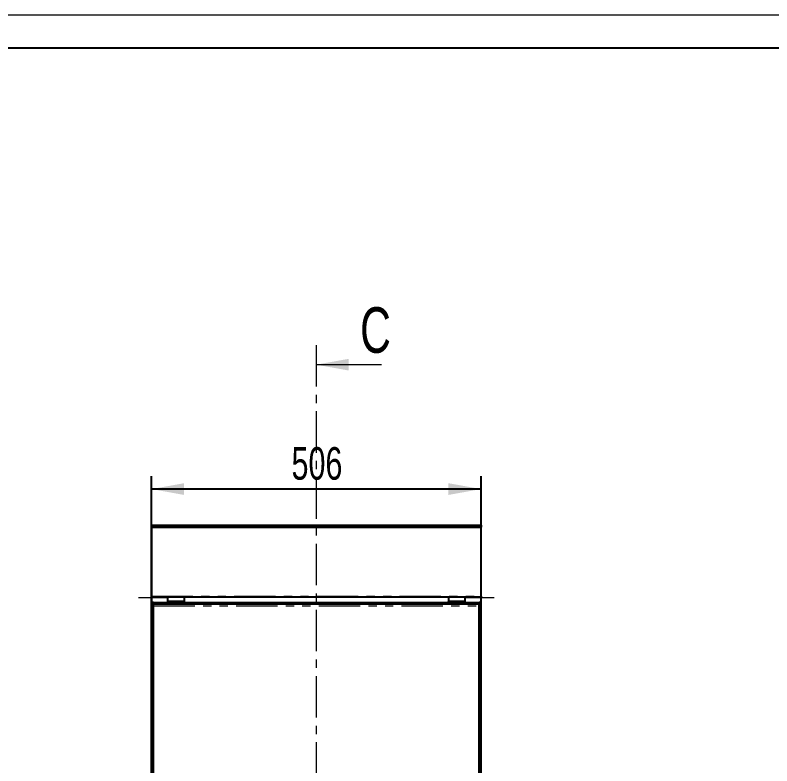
# Model space of a CAD drawing. Header units: millimetres. Extents: x 0 to 594, y 0 to 420.
# Drawn here: x 256.7 to 372.9, y 304.8 to 420 of the extents above; entities that cross this region are included whole.
import ezdxf

# ---------------------------------------------------------------- set-up
doc = ezdxf.new("R2010")
doc.units = ezdxf.units.MM
for name, pattern in [('CENTER', [10.16, 6.35, -1.27, 1.27, -1.27]), ('CENTERX2', [20.32, 12.7, -2.54, 2.54, -2.54]), ('PHANTOM', [12.7, 6.35, -1.27, 1.27, -1.27, 1.27, -1.27])]:
    doc.linetypes.add(name, pattern=pattern)
doc.styles.add('SLDTEXTSTYLE2', font='TXT', dxfattribs={"width": 0.7})
doc.dimstyles.new('SLDDIMSTYLE0', dxfattribs={"dimtxt": 5, "dimasz": 5, "dimexe": 0, "dimexo": 0.0625, "dimgap": 1.25, "dimtad": 2, "dimlfac": 10, "dimrnd": 1e-09, "dimzin": 12, "dimdsep": 46, "dimtxsty": 'SLDTEXTSTYLE2', "dimsah": 1, "dimcen": 0.09, "dimadec": 0, "dimazin": 3, "dimtfac": 1, "dimtofl": 0, "dimtmove": 0, "dimatfit": 3, "dimfxl": 0, "dimfrac": 2, "dimtolj": 1, "dimtzin": 12, "dimarcsym": 0})

# ---------------------------------------------------------------- blocks, each defined once
blk = doc.blocks.new('_D_6')
at = {"color": 7, "linetype": 'Continuous', "lineweight": 25}
for p, q in [((277.64, 329.85), (277.64, 349.26)), ((328.24, 329.85), (328.24, 349.26)), ((328.24, 347.26), (277.64, 347.26))]:
    blk.add_line(p, q, dxfattribs=at)
for points in [[(277.64, 347.26), (282.64, 346.36), (282.64, 348.16)], [(328.24, 347.26), (323.24, 348.16), (323.24, 346.36)]]:
    blk.add_solid(points, dxfattribs=at)
at = {"color": 7, "linetype": 'Continuous', "lineweight": 25, "insert": (299.14, 353.7), "char_height": 5, "attachment_point": 1, "style": 'SLDTEXTSTYLE2'}
blk.add_mtext('506', dxfattribs=at)

msp = doc.modelspace()

# ---------------------------------------------------------------- hatches: boundary and pattern name
at = {"linetype": 'Continuous', "lineweight": 18}
h = msp.add_hatch(dxfattribs=at)
h.set_pattern_fill('ANSI31', color=256, style=0)
h.paths.add_polyline_path([(328.2361, 341.707), (277.6361, 341.707), (277.6361, 341.4231), (328.2361, 341.4231)], flags=0)
h = msp.add_hatch(dxfattribs=at)
h.set_pattern_fill('ANSI31', color=256, scale=0.25, style=0)
h.paths.add_polyline_path([(277.9361, 298.0478), (277.9361, 329.8478), (277.6361, 329.8478), (277.6361, 298.0478)], flags=0)
h = msp.add_hatch(dxfattribs=at)
h.set_pattern_fill('ANSI31', color=256, scale=0.125, style=0)
h.paths.add_polyline_path([(328.2361, 298.0478), (328.2361, 329.8478), (327.9361, 329.8478), (327.9361, 298.0478)], flags=0)

# ---------------------------------------------------------------- linework, layer by layer
at = {"color": 7, "linetype": 'Continuous', "lineweight": 18}
for p, q in [((594, 420), (0, 420)), ((312.9361, 366.3532), (302.9361, 366.3532))]:
    msp.add_line(p, q, dxfattribs=at)
at = {"color": 7, "linetype": 'Continuous', "lineweight": 25}
for p, q in [((20, 415), (589, 415)), ((277.6361, 341.4231), (277.6361, 341.707)), ((277.6361, 341.707), (328.2361, 341.707)), ((328.2361, 341.707), (328.2361, 341.4231)), ((277.6361, 341.4231), (328.2361, 341.4231)), ((277.6361, 341.4231), (277.6361, 330.8148)), ((328.2361, 330.8148), (328.2361, 341.4231)), ((277.6361, 330.8148), (277.6361, 330.7113)), ((277.6361, 330.7113), (328.2361, 330.7113)), ((277.6361, 330.7113), (277.6361, 329.8478)), ((280.1361, 329.9978), (280.1361, 330.7113)), ((282.6361, 330.7113), (282.6361, 329.9978)), ((323.2361, 330.7113), (323.2361, 329.9978)), ((325.7361, 330.7113), (325.7361, 329.9978)), ((328.2361, 330.8148), (328.2361, 330.7113)), ((328.2361, 329.8478), (328.2361, 330.7113)), ((277.6361, 298.0478), (277.6361, 329.8478)), ((277.9361, 329.8478), (277.6361, 329.8478)), ((277.9361, 298.0478), (277.9361, 329.8478)), ((277.9361, 329.8478), (327.9361, 329.8478)), ((277.9361, 329.6478), (327.9361, 329.6478)), ((280.1361, 329.8478), (280.1361, 329.9978)), ((282.6361, 329.9978), (280.1361, 329.9978)), ((282.6361, 329.8478), (282.6361, 329.9978)), ((325.7361, 329.9978), (323.2361, 329.9978)), ((323.2361, 329.8478), (323.2361, 329.9978)), ((325.7361, 329.8478), (325.7361, 329.9978)), ((328.2361, 329.8478), (327.9361, 329.8478)), ((327.9361, 298.0478), (327.9361, 329.8478)), ((328.2361, 298.0478), (328.2361, 329.8478))]:
    msp.add_line(p, q, dxfattribs=at)
at = {"color": 7, "linetype": 'CENTER', "lineweight": 18}
msp.add_line((302.9361, 369.3532), (302.9361, 154.008), dxfattribs=at)
at = {"color": 7, "linetype": 'CENTERX2', "lineweight": 18, "ltscale": 2}
for p, q in [((275.6361, 330.5978), (280.1361, 330.5978)), ((284.6361, 330.5978), (280.1361, 330.5978)), ((325.7361, 330.5978), (321.2361, 330.5978)), ((325.7361, 330.5978), (330.2361, 330.5978))]:
    msp.add_line(p, q, dxfattribs=at)
at = {"color": 8, "linetype": 'PHANTOM', "lineweight": 18}
for p, q in [((277.6361, 330.8148), (328.2361, 330.8148)), ((277.9361, 329.3478), (327.9361, 329.3478))]:
    msp.add_line(p, q, dxfattribs=at)
at = {"color": 7, "linetype": 'Continuous', "lineweight": 18}
msp.add_solid([(302.9361, 366.3532), (307.9361, 365.4532), (307.9361, 367.2532)], dxfattribs=at)

# ---------------------------------------------------------------- texts
at = {"color": 7, "linetype": 'Continuous', "insert": (309.6677, 375.1702), "char_height": 7, "attachment_point": 1, "style": 'SLDTEXTSTYLE2'}
msp.add_mtext('C', dxfattribs=at)

# ---------------------------------------------------------------- dimensions: what is measured, and where the dimension line sits
at = {"color": 7, "linetype": 'Continuous', "lineweight": 25}
dim = msp.add_linear_dim(base=(277.6361, 347.2569), p1=(328.2361, 329.8478), p2=(277.6361, 329.8478), dimstyle='SLDDIMSTYLE0', dxfattribs=at)
dim.commit()
dim.dimension.update_dxf_attribs({"geometry": '_D_6', "text_midpoint": (302.9361, 347.2569), "dimtype": 160})

doc.saveas('drawing.dxf')
